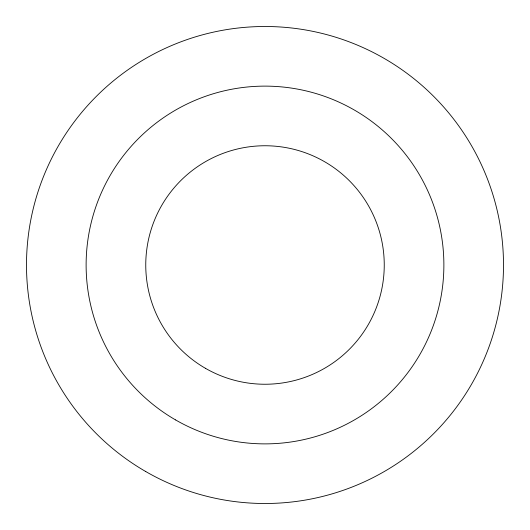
<?xml version="1.0" encoding="UTF-8"?>
<svg xmlns="http://www.w3.org/2000/svg" width="530" height="530" viewBox="0 0 530 530"><rect width="100%" height="100%" fill="white"/><g stroke="black" fill="none" stroke-linecap="round" stroke-linejoin="round"><path stroke-width="0.79" d="M205.375 368.27A119.25 119.25 0 0 0 384.25 265A119.25 119.25 0 0 0 205.375 161.73A119.25 119.25 0 0 0 205.375 368.27M145.75 471.548A238.5 238.5 0 0 0 503.5 265A238.5 238.5 0 0 0 145.75 58.452A238.5 238.5 0 0 0 145.75 471.548M175.562 419.912A178.875 178.875 0 0 0 443.875 265A178.875 178.875 0 0 0 175.562 110.088A178.875 178.875 0 0 0 175.562 419.912"/></g></svg>
